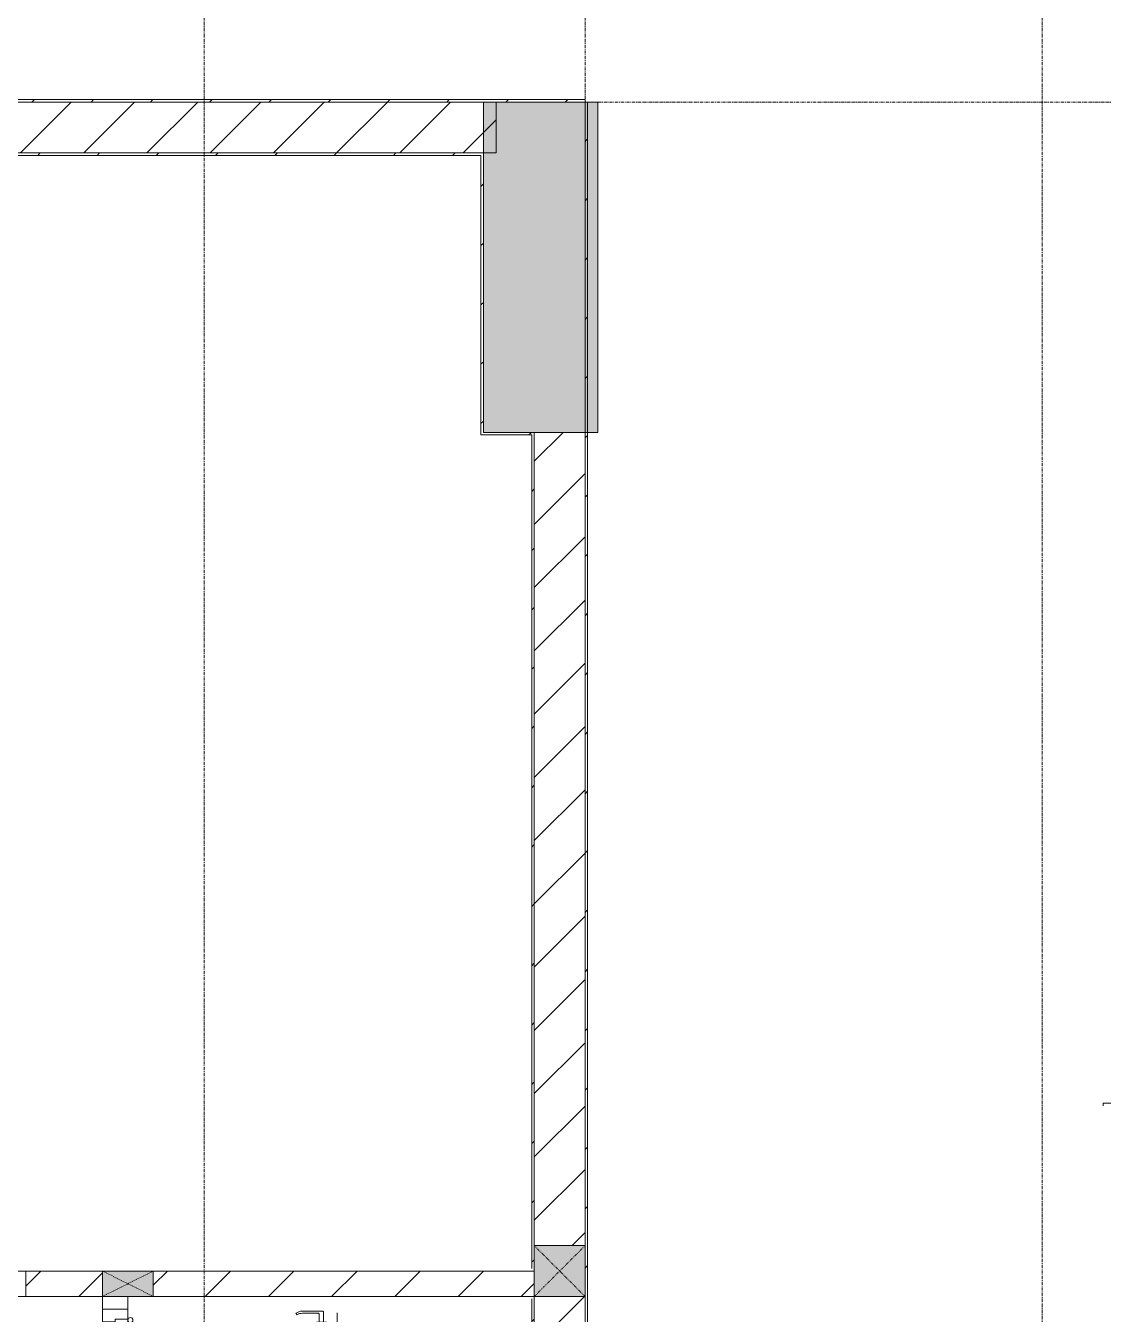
# Model space of a CAD drawing. Header units: millimetres. Extents: x 5359 to 218750, y -16347 to 109893.
# Drawn here: x 114251 to 118492, y 28767 to 33837 of the extents above; entities that cross this region are included whole.
import ezdxf

# ---------------------------------------------------------------- set-up
doc = ezdxf.new("R2010")
doc.units = ezdxf.units.MM
doc.linetypes.add('Dash', pattern=[6, 3, -3])
doc.linetypes.add('Grid Line', pattern=[22.225, 12.7, -3.175, 3.175, -3.175])
for name, color, linetype, lineweight in [('0-1', 7, 'Continuous', 5), ('A-DETL-GENF-1', 9, 'Continuous', 9), ('A-DOOR-1', 9, 'Continuous', 9), ('A-WALL', 113, 'Continuous', 9), ('A-WALL-1', 53, 'Continuous', 18), ('A-WALL-2', 9, 'Continuous', 9), ('A-WALL-3', 113, 'Continuous', 18), ('A-WALL-PATT-1', 10, 'Continuous', 9), ('A-WALL-PATT-2', 9, 'Continuous', 9), ('A-WALL-PATT-3', 111, 'Continuous', 9), ('I-WALL-1', 53, 'Continuous', 18), ('I-WALL-3', 2, 'Continuous', 18), ('S-COLS', 52, 'Continuous', 9), ('S-COLS-1', 253, 'Continuous', 5), ('S-COLS-2', 53, 'Continuous', 18), ('S-COLS-3', 9, 'Continuous', 9), ('S-COLS-4', 52, 'Continuous', 18), ('S-COLS-5', 52, 'Dash', 9), ('S-COLS-HDLN', 52, 'Dash', 9), ('S-COLS-HDLN-1', 9, 'Dash', 9), ('S-GRID-1', 1, 'Grid Line', 9)]:
    doc.layers.add(name, color=color, linetype=linetype, lineweight=lineweight)
pattern_1 = [(45, (0, 0), (-124.4508, 124.4508), [])]
pattern_2 = [(45, (0, 0), (-116.67262, 116.67262), [])]

# ---------------------------------------------------------------- blocks, each defined once
blk = doc.blocks.new('NCV_TKTC_KET CAU_rvt-1-TKCS_MB ĐỊNH VỊ CỔNG-HÀNG RÀO')
at = {"layer": 'S-COLS-1'}
blk.add_hatch(color=256, dxfattribs=at).paths.add_polyline_path([(116502.6, 32236.9), (116502.6, 33536.9), (116052.6, 33536.9), (116052.6, 32236.9)])
at = {"layer": 'S-COLS-2'}
for p, q in [((116502.6, 33536.9), (116052.6, 33536.9)), ((116052.6, 33536.9), (116052.6, 32236.9)), ((116502.6, 32236.9), (116502.6, 33536.9)), ((116052.6, 32236.9), (116502.6, 32236.9))]:
    blk.add_line(p, q, dxfattribs=at)
blk = doc.blocks.new('DOOR_CW_01 CANH MO-PANEL KINH - DIW_01-900x2200-CỬA GỖ VÂN LAMINATE-553393-TKCS_MB ĐỊNH VỊ CỔNG-HÀNG RÀO')
at = {"layer": 'A-DETL-GENF-1'}
for p, q in [((-397, 872), (-357, 872)), ((-397, 752), (-397, 872)), ((-357, 872), (-357, 752)), ((-442, 737), (-442, 816.5)), ((-399, 820.5), (-438, 820.5)), ((-399, 831.8), (-397, 831.8)), ((-399, 792.2), (-399, 831.8)), ((-397, 792.2), (-397, 831.8)), ((-357, 792.2), (-357, 831.8)), ((-355, 831.8), (-357, 831.8)), ((-355, 792.2), (-355, 831.8)), ((-355, 820.5), (-316, 820.5)), ((-312, 737), (-312, 816.5)), ((-434, 799.5), (-434, 737)), ((-399, 803.5), (-430, 803.5)), ((-397, 792.2), (-399, 792.2)), ((-357, 792.2), (-355, 792.2)), ((-355, 803.5), (-324, 803.5)), ((-320, 799.5), (-320, 737)), ((-433.9, 711.2), (-427.3, 715.8)), ((-357, 752), (-397, 752)), ((-397, 738), (-391, 738)), ((-397, 738), (-397, 196)), ((-363, 752), (-391, 752)), ((-391, 752), (-391, 738)), ((-363, 738), (-363, 752)), ((-357, 738), (-363, 738)), ((-357, 196), (-357, 738)), ((-320.1, 711.2), (-326.7, 715.8)), ((-397, 196), (-391, 196)), ((-357, 182), (-397, 182)), ((-397, 182), (-397, 62)), ((-391, 196), (-391, 182)), ((-391, 182), (-363, 182)), ((-357, 196), (-363, 196)), ((-363, 182), (-363, 196)), ((-357, 62), (-357, 182)), ((-397, 62), (-357, 62))]:
    blk.add_line(p, q, dxfattribs=at)
blk.add_circle((-407, 60), 10, dxfattribs=at)
for centre, radius, start, end in [((-407, 60), 814, 360, 92), ((-438, 816.5), 4, 90, 180), ((-316, 816.5), 4, 0, 90), ((-430, 799.5), 4, 90, 180), ((-324, 799.5), 4, 360, 90), ((-397, 737), 45, 180, 215), ((-397, 737), 37, 180, 215), ((-357, 737), 37, 325, 0), ((-357, 737), 45, 325, 0)]:
    blk.add_arc(centre, radius, start, end, dxfattribs=at)
at = {"layer": 'A-DOOR-1'}
for p, q in [((-410, 50), (-450, 50)), ((-450, 50), (-450, -50)), ((-410, 0), (-410, 50)), ((-400, 0), (-410, 0)), ((-407, 50), (-382, 50)), ((-400, -50), (-400, 0)), ((410, 0), (400, 0)), ((400, 0), (400, -50)), ((450, 50), (410, 50)), ((410, 50), (410, 0)), ((450, -50), (450, 50)), ((-450, -50), (-400, -50)), ((400, -50), (450, -50))]:
    blk.add_line(p, q, dxfattribs=at)
blk = doc.blocks.new('G1_SOF - BO TRU - 100x200-V26-TKCS_MB ĐỊNH VỊ CỔNG-HÀNG RÀO')
at = {"layer": 'S-COLS-3'}
blk.add_hatch(color=256, dxfattribs=at).paths.add_polyline_path([(-50, -100), (50, -100), (50, 100), (-50, 100)])
at = {"layer": 'S-COLS-2'}
for p, q in [((-50, 100), (50, 100)), ((-50, -100), (-50, 100)), ((50, 100), (50, -100)), ((50, -100), (-50, -100))]:
    blk.add_line(p, q, dxfattribs=at)
at = {"layer": 'S-COLS-HDLN-1'}
for p, q in [((50, -100), (-50, 100)), ((-50, -100), (50, 100))]:
    blk.add_line(p, q, dxfattribs=at)
blk = doc.blocks.new('DOOR_CW_01 CANH MO-PANEL KINH - DIG_01-900x2200-CỬA NHÔM KÍNH-400868-TKCS_MB ĐỊNH VỊ CỔNG-HÀNG RÀO')
at = {"layer": 'A-DETL-GENF-1'}
for p, q in [((-397, 872), (-357, 872)), ((-397, 752), (-397, 872)), ((-357, 872), (-357, 752)), ((-442, 737), (-442, 816.5)), ((-399, 820.5), (-438, 820.5)), ((-399, 831.8), (-397, 831.8)), ((-399, 792.2), (-399, 831.8)), ((-397, 792.2), (-397, 831.8)), ((-357, 792.2), (-357, 831.8)), ((-355, 831.8), (-357, 831.8)), ((-355, 792.2), (-355, 831.8)), ((-355, 820.5), (-316, 820.5)), ((-312, 737), (-312, 816.5)), ((-434, 799.5), (-434, 737)), ((-399, 803.5), (-430, 803.5)), ((-397, 792.2), (-399, 792.2)), ((-357, 792.2), (-355, 792.2)), ((-355, 803.5), (-324, 803.5)), ((-320, 799.5), (-320, 737)), ((-433.9, 711.2), (-427.3, 715.8)), ((-357, 752), (-397, 752)), ((-397, 738), (-391, 738)), ((-397, 738), (-397, 196)), ((-363, 752), (-391, 752)), ((-391, 752), (-391, 738)), ((-363, 738), (-363, 752)), ((-357, 738), (-363, 738)), ((-357, 196), (-357, 738)), ((-320.1, 711.2), (-326.7, 715.8)), ((-397, 196), (-391, 196)), ((-357, 182), (-397, 182)), ((-397, 182), (-397, 62)), ((-391, 196), (-391, 182)), ((-391, 182), (-363, 182)), ((-357, 196), (-363, 196)), ((-363, 182), (-363, 196)), ((-357, 62), (-357, 182)), ((-397, 62), (-357, 62))]:
    blk.add_line(p, q, dxfattribs=at)
blk.add_circle((-407, 60), 10, dxfattribs=at)
for centre, radius, start, end in [((-407, 60), 814, 360, 92), ((-438, 816.5), 4, 90, 180), ((-316, 816.5), 4, 0, 90), ((-430, 799.5), 4, 90, 180), ((-324, 799.5), 4, 360, 90), ((-397, 737), 45, 180, 215), ((-397, 737), 37, 180, 215), ((-357, 737), 37, 325, 0), ((-357, 737), 45, 325, 0)]:
    blk.add_arc(centre, radius, start, end, dxfattribs=at)
at = {"layer": 'A-DOOR-1'}
for p, q in [((-410, 50), (-450, 50)), ((-450, 50), (-450, -50)), ((-410, 0), (-410, 50)), ((-400, 0), (-410, 0)), ((-407, 50), (-382, 50)), ((-400, -50), (-400, 0)), ((410, 0), (400, 0)), ((400, 0), (400, -50)), ((450, 50), (410, 50)), ((410, 50), (410, 0)), ((450, -50), (450, 50)), ((-450, -50), (-400, -50)), ((400, -50), (450, -50))]:
    blk.add_line(p, q, dxfattribs=at)
blk = doc.blocks.new('NCV_TKTC_TANG 1_rvt-1-TKCS_MB ĐỊNH VỊ CỔNG-HÀNG RÀO')
at = {"layer": 'A-WALL-PATT-1'}
h = blk.add_hatch(dxfattribs=at)
h.set_pattern_fill('FP_2', color=256, style=0, pattern_type=2)
h.set_pattern_definition(pattern_1)
h.paths.add_polyline_path([(111452.6, 28836.9), (112250.9, 28836.9), (112250.9, 28936.9), (111452.6, 28936.9), (111452.6, 28925.8)])
h.paths.add_polyline_path([(113087.3, 28836.9), (113350.5, 28836.9), (113350.5, 28936.9), (113050.9, 28936.9), (113050.9, 28836.9)])
h.paths.add_polyline_path([(114250.5, 28836.9), (114552.6, 28836.9), (114552.6, 28936.9), (114250.5, 28936.9), (114250.5, 28886.9)])
h.paths.add_polyline_path([(116242.6, 28836.9), (116252.6, 28836.9), (116252.6, 28936.9), (114752.6, 28936.9), (114752.6, 28836.9), (115508.2, 28836.9)])
at = {"layer": 'A-WALL-PATT-2'}
h = blk.add_hatch(dxfattribs=at)
h.set_pattern_fill('FP_3', color=256, style=0, pattern_type=2)
h.set_pattern_definition(pattern_2)
h.paths.add_polyline_path([(113262.6, 33326.9), (116052.6, 33326.9), (116052.6, 33336.9), (113262.6, 33336.9)])
h = blk.add_hatch(dxfattribs=at)
h.set_pattern_fill('FP_3', color=256, style=0, pattern_type=2)
h.set_pattern_definition(pattern_2)
h.paths.add_polyline_path([(116052.6, 32226.9), (116052.6, 33326.9), (116042.6, 33326.9), (116042.6, 32226.9)])
h = blk.add_hatch(dxfattribs=at)
h.set_pattern_fill('FP_3', color=256, style=0, pattern_type=2)
h.set_pattern_definition(pattern_2)
h.paths.add_polyline_path([(116242.6, 32226.9), (116242.6, 32236.9), (116052.6, 32236.9), (116052.6, 32226.9)])
h = blk.add_hatch(dxfattribs=at)
h.set_pattern_fill('FP_3', color=256, style=0, pattern_type=2)
h.set_pattern_definition(pattern_2)
h.paths.add_polyline_path([(116252.6, 28936.9), (116252.6, 32236.9), (116242.6, 32236.9), (116242.6, 28936.9)])
h = blk.add_hatch(dxfattribs=at)
h.set_pattern_fill('FP_3', color=256, style=0, pattern_type=2)
h.set_pattern_definition(pattern_2)
h.paths.add_polyline_path([(116252.6, 25836.9), (116252.6, 28836.9), (116242.6, 28836.9), (116242.6, 25836.9)])
at = {"layer": 'A-WALL-1'}
for p, q in [((116252.6, 28936.9), (116242.6, 28936.9)), ((116252.6, 28836.9), (116252.6, 28936.9)), ((114552.6, 28836.9), (114552.6, 28826.9)), ((114652.6, 28826.9), (114652.6, 28836.9)), ((116242.6, 28836.9), (116252.6, 28836.9))]:
    blk.add_line(p, q, dxfattribs=at)
at = {"layer": 'A-WALL-2'}
for p, q in [((114552.6, 28936.9), (114250.5, 28936.9)), ((116242.6, 28936.9), (114752.6, 28936.9)), ((114250.5, 28836.9), (114552.6, 28836.9)), ((114552.6, 28826.9), (114552.6, 28786.9)), ((114652.6, 28786.9), (114652.6, 28826.9)), ((114752.6, 28836.9), (116242.6, 28836.9))]:
    blk.add_line(p, q, dxfattribs=at)
at = {"layer": 'I-WALL-1'}
for p, q in [((116052.6, 33336.9), (113262.6, 33336.9)), ((113262.6, 33326.9), (116042.6, 33326.9)), ((116042.6, 33326.9), (116042.6, 32226.9)), ((116052.6, 33326.9), (116052.6, 33336.9)), ((116052.6, 32236.9), (116052.6, 33326.9)), ((116042.6, 32226.9), (116052.6, 32226.9)), ((116242.6, 32236.9), (116052.6, 32236.9)), ((116052.6, 32226.9), (116242.6, 32226.9)), ((116252.6, 32236.9), (116242.6, 32236.9)), ((116242.6, 32226.9), (116242.6, 28946.9)), ((116252.6, 28936.9), (116252.6, 32236.9)), ((116242.6, 28936.9), (116252.6, 28936.9)), ((116252.6, 28836.9), (116242.6, 28836.9)), ((116242.6, 28826.9), (116242.6, 25846.9)), ((116252.6, 25836.9), (116252.6, 28836.9))]:
    blk.add_line(p, q, dxfattribs=at)
at = {"layer": 'A-DOOR-1'}
blk.add_blockref('DOOR_CW_01 CANH MO-PANEL KINH - DIW_01-900x2200-CỬA GỖ VÂN LAMINATE-553393-TKCS_MB ĐỊNH VỊ CỔNG-HÀNG RÀO', (113800.5, 28886.9), dxfattribs=at)
at = {"layer": 'A-DOOR-1', "rotation": 270.0000000000003}
blk.add_blockref('DOOR_CW_01 CANH MO-PANEL KINH - DIG_01-900x2200-CỬA NHÔM KÍNH-400868-TKCS_MB ĐỊNH VỊ CỔNG-HÀNG RÀO', (114602.6, 28336.9), dxfattribs=at)
at = {"layer": 'S-COLS-3', "rotation": 90.00000000000037}
blk.add_blockref('G1_SOF - BO TRU - 100x200-V26-TKCS_MB ĐỊNH VỊ CỔNG-HÀNG RÀO', (114652.6, 28886.9), dxfattribs=at)
blk = doc.blocks.new('G1_SOF - BO TRU - 200x200-3050151-TKCS_MB ĐỊNH VỊ CỔNG-HÀNG RÀO')
at = {"layer": 'S-COLS-HDLN'}
for p, q in [((-100, 100), (100, -100)), ((100, 100), (-100, -100))]:
    blk.add_line(p, q, dxfattribs=at)

msp = doc.modelspace()

# ---------------------------------------------------------------- hatches: boundary and pattern name
at = {"layer": 'A-WALL-PATT-3'}
h = msp.add_hatch(dxfattribs=at)
h.set_pattern_fill('FP_32', color=256, style=0, pattern_type=2)
h.set_pattern_definition(pattern_2)
h.paths.add_polyline_path([(116452.6, 33536.9), (116452.6, 33546.9), (109567.6, 33546.9), (109567.6, 33536.9), (116102.6, 33536.9)])
h.paths.add_polyline_path([(104614.3, 33536.9), (108477.6, 33536.9), (108475.4, 33546.9), (104412.6, 33546.9), (104412.6, 33536.9)])
h = msp.add_hatch(dxfattribs=at)
h.set_pattern_fill('FP_1', color=256, style=0, pattern_type=2)
h.set_pattern_definition(pattern_1)
h.paths.add_polyline_path([(114297.8, 33336.9), (116102.6, 33336.9), (116102.6, 33536.9), (111452.6, 33536.9), (111452.6, 33336.9), (111876.9, 33336.9)])
h.paths.add_polyline_path([(108327.6, 33336.9), (108477.6, 33336.9), (108477.6, 33536.9), (108327.6, 33536.9), (108327.6, 33376.9)])
h.paths.add_polyline_path([(110666.5, 33336.9), (111252.6, 33336.9), (111252.6, 33536.9), (109567.6, 33536.9), (109567.6, 33336.9)])
h = msp.add_hatch(dxfattribs=at)
h.set_pattern_fill('FP_32', color=256, style=0, pattern_type=2)
h.set_pattern_definition(pattern_2)
h.paths.add_polyline_path([(116462.6, 24536.8), (116462.6, 33536.9), (116452.6, 33536.9), (116452.6, 24536.8)])
h = msp.add_hatch(dxfattribs=at)
h.set_pattern_fill('FP_1', color=256, style=0, pattern_type=2)
h.set_pattern_definition(pattern_1)
h.paths.add_polyline_path([(116452.6, 25836.9), (116452.6, 28836.9), (116252.6, 28836.9), (116252.6, 25836.9)])
h.paths.add_polyline_path([(116452.6, 29036.9), (116452.6, 32237), (116252.6, 32237), (116252.6, 29036.9)])
at = {"layer": 'S-COLS-1'}
msp.add_hatch(color=256, dxfattribs=at).paths.add_polyline_path([(116252.6, 28836.9), (116452.6, 28836.9), (116452.6, 29036.9), (116252.6, 29036.9), (116252.6, 29020.3)])

# ---------------------------------------------------------------- linework, layer by layer
at = {"layer": 'A-WALL'}
for p, q in [((116102.6, 33536.9), (111452.6, 33536.9)), ((111452.6, 33536.9), (116102.6, 33536.9)), ((116252.6, 29036.9), (116452.6, 29036.9)), ((116452.6, 28836.9), (116252.6, 28836.9))]:
    msp.add_line(p, q, dxfattribs=at)
at = {"layer": 'A-WALL-3'}
for p, q in [((116102.6, 33336.9), (116102.6, 33536.9)), ((111452.6, 33336.9), (116102.6, 33336.9)), ((116252.6, 32237), (116252.6, 29036.9)), ((116452.6, 32237), (116252.6, 32237)), ((116452.6, 29036.9), (116452.6, 32237)), ((116252.6, 28836.9), (116252.6, 25836.9)), ((116452.6, 25836.9), (116452.6, 28836.9))]:
    msp.add_line(p, q, dxfattribs=at)
at = {"layer": 'I-WALL-3'}
for p, q in [((116452.6, 33546.9), (109567.6, 33546.9)), ((116102.6, 33536.9), (116462.6, 33536.9)), ((116452.6, 33546.9), (116452.6, 24536.8)), ((116462.6, 24536.8), (116462.6, 33536.9)), ((118847.5, 29596.9), (118492.5, 29596.9)), ((118492.5, 29596.9), (118492.5, 29586.9))]:
    msp.add_line(p, q, dxfattribs=at)
at = {"layer": 'S-COLS'}
for p, q in [((116452.6, 29036.9), (116252.6, 29036.9)), ((116252.6, 28836.9), (116452.6, 28836.9))]:
    msp.add_line(p, q, dxfattribs=at)
at = {"layer": 'S-COLS-4'}
for p, q in [((116252.6, 29036.9), (116252.6, 28836.9)), ((116452.6, 28836.9), (116452.6, 29036.9))]:
    msp.add_line(p, q, dxfattribs=at)
at = {"layer": 'S-GRID-1'}
for p, q in [((114952.6, 13102.5), (114952.6, 80482.7)), ((116452.6, 13102.5), (116452.6, 80482.7)), ((118252.6, 13102.5), (118252.6, 80482.7)), ((135474.6, 33536.9), (24837.1, 33536.9))]:
    msp.add_line(p, q, dxfattribs=at)

# ---------------------------------------------------------------- block references
at = {"layer": '0-1'}
for name in ['NCV_TKTC_KET CAU_rvt-1-TKCS_MB ĐỊNH VỊ CỔNG-HÀNG RÀO', 'NCV_TKTC_TANG 1_rvt-1-TKCS_MB ĐỊNH VỊ CỔNG-HÀNG RÀO']:
    msp.add_blockref(name, (0, 0), dxfattribs=at)
at = {"layer": 'S-COLS-5'}
msp.add_blockref('G1_SOF - BO TRU - 200x200-3050151-TKCS_MB ĐỊNH VỊ CỔNG-HÀNG RÀO', (116352.6, 28936.9), dxfattribs=at)

doc.saveas('drawing.dxf')
